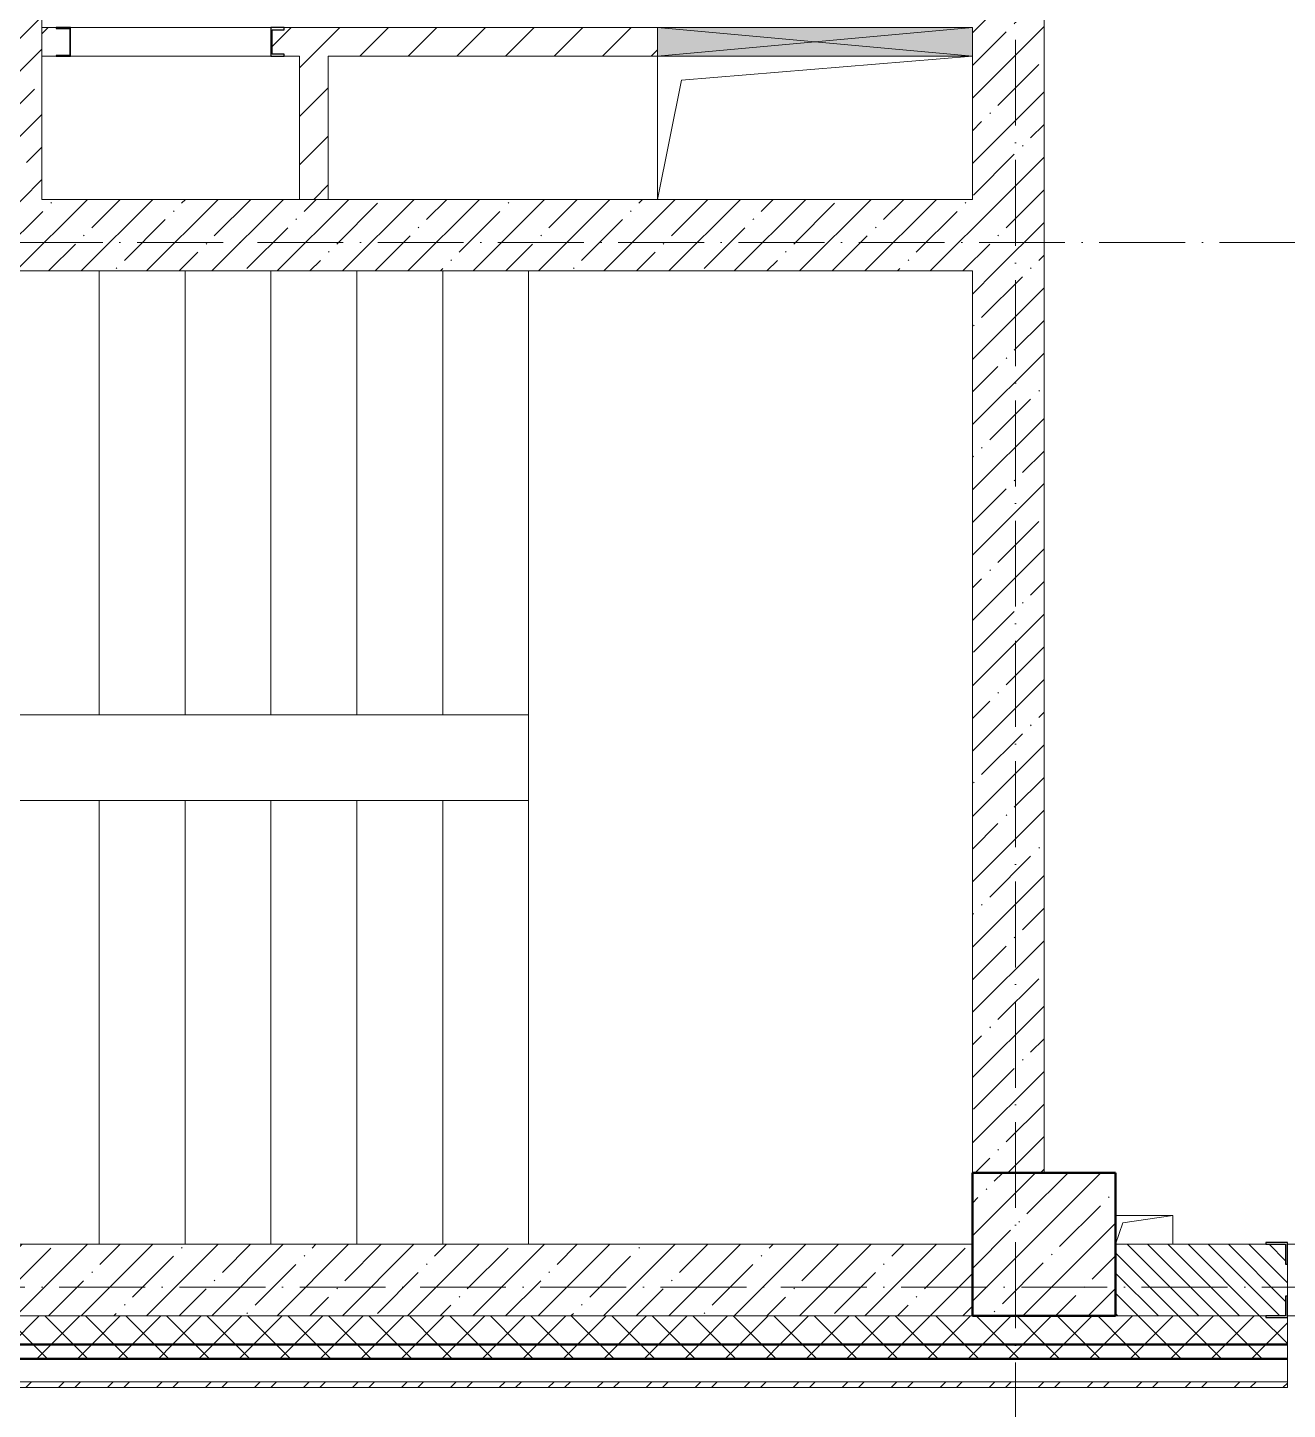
# Model space of a CAD drawing. Header units: millimetres. Extents: x -12989 to 629078, y -109036 to 555275.
# Drawn here: x 525510 to 529910, y -92761 to -87935 of the extents above; entities that cross this region are included whole.
import ezdxf

# ---------------------------------------------------------------- set-up
doc = ezdxf.new("R2010")
doc.units = ezdxf.units.MM
doc.linetypes.add('50_200_ШТРИХ_1Т_ш5_п1_п1_', pattern=[700, 500, -100, 0, -100])
for name, color, linetype, lineweight in [('A-DETL-GENF-OTLN', 7, 'Continuous', 9), ('A-FLOR-____-OTLN', 7, 'Continuous', 9), ('A-GENM-____-MCUT', 7, 'Continuous', 25), ('A-GENM-____-OTLN', 7, 'Continuous', 9), ('A-GENM-____-OTLN-1', 7, 'Continuous', 25), ('A-GLAZ-____-OTLN', 7, 'Continuous', 9), ('A-WALL-____-MCUT-1', 7, 'Continuous', 9), ('A-WALL-____-MCUT-2', 7, 'Continuous', 50), ('A-WALL-____-MCUT-3', 7, 'Continuous', 9), ('A-WALL-____-OTLN', 7, 'Continuous', 9), ('A-WALL-____-PATT-1', 7, 'Continuous', 9), ('A-WALL-FNSH-MCUT-1', 7, 'Continuous', 9), ('I-WALL-____-OTLN', 7, 'Continuous', 9), ('S-COLS-____-MCUT', 7, 'Continuous', 50), ('S-COLS-____-OTLN', 7, 'Continuous', 9), ('S-GRID-____-OTLN-1', 7, '50_200_ШТРИХ_1Т_ш5_п1_п1_', 9), ('S-STRS-____-OTLN-1', 7, 'Continuous', 9)]:
    doc.layers.add(name, color=color, linetype=linetype, lineweight=lineweight)
pattern_1 = [(45, (523510, -90515.61), (-114.0493, 114.0493), []), (45, (523624.06, -90515.61), (-114.0493, 114.0493), [201.612, -40.322, 3.353, -36.97])]
pattern_2 = [(45, (523510.01, -90515.61), (-70.71068, 70.71068), []), (135, (523510.01, -90515.61), (-70.71068, -70.71068), [])]
pattern_3 = [(45, (523510.01, -90515.61), (-84.8528, 84.8528), [])]

# ---------------------------------------------------------------- blocks, each defined once
blk = doc.blocks.new('BSC_Колонна _Прямоугольная - 500х500-V103-АР1_План отверстий 3 этажа в осях 1-64_А-ГГ')
at = {"layer": 'S-COLS-____-OTLN'}
h = blk.add_hatch(dxfattribs=at)
h.set_pattern_fill('FP_126', color=256, style=0, pattern_type=2)
h.set_pattern_definition([(45, (-5550, 1668.96), (-114.0493, 114.0493), []), (45, (-5435.95, 1668.96), (-114.0493, 114.0493), [201.613, -40.323, 3.353, -36.97])])
h.paths.add_polyline_path([(-250, -250), (250, -250), (250, 250), (-250, 250)], flags=0)
at = {"layer": 'S-COLS-____-MCUT'}
for p, q in [((250, 250), (-250, 250)), ((-250, 250), (-250, -250)), ((250, -250), (250, 250)), ((-250, -250), (250, -250))]:
    blk.add_line(p, q, dxfattribs=at)
blk = doc.blocks.new('Фахверк_СКБ_Уголок - 250_2700-27497298-АР1_План отверстий 3 этажа в осях 1-64_А-ГГ')
at = {"layer": 'A-GENM-____-MCUT'}
for p, q in [((200, 181), (125, 181)), ((125, 181), (125, 106)), ((131, 106), (131, 175)), ((131, 175), (200, 175)), ((200, 175), (200, 181)), ((125, 106), (131, 106)), ((131, -6), (125, -6)), ((125, -6), (125, -81)), ((131, -75), (131, -6)), ((125, -81), (200, -81)), ((200, -75), (131, -75)), ((200, -81), (200, -75))]:
    blk.add_line(p, q, dxfattribs=at)
blk = doc.blocks.new('154_Фахверк_СКБ_Швеллер - Тип_100_3960_зеркало-28515619-АР1_План отверстий 3 этажа в осях 1-64_А-ГГ')
at = {"layer": 'A-GENM-____-MCUT'}
for p, q in [((175, 50), (125, 50)), ((125, 50), (125, -50)), ((175, 47), (175, 50)), ((128, 47), (175, 47)), ((128, -47), (128, 47)), ((175, -47), (128, -47)), ((175, -50), (175, -47)), ((125, -50), (175, -50))]:
    blk.add_line(p, q, dxfattribs=at)
blk = doc.blocks.new('154_Стойка_СКБ_Швеллер - СМ-2180_100-28318692-АР1_План отверстий 3 этажа в осях 1-64_А-ГГ')
at = {"layer": 'A-GENM-____-MCUT'}
for p, q in [((171, 50), (125, 50)), ((125, 50), (125, -50)), ((171, 42.4), (171, 50)), ((129.5, 42.4), (171, 42.4)), ((129.5, -42.4), (129.5, 42.4)), ((171, -42.4), (129.5, -42.4)), ((171, -50), (171, -42.4)), ((125, -50), (171, -50))]:
    blk.add_line(p, q, dxfattribs=at)
blk = doc.blocks.new('AR_Отверстие прямоугольное _в плите_ - AR_Отверстие прямоугольное _в плите_-30510746-АР1_План отверстий 3 этажа в осях 1-64_А-ГГ')
at = {"layer": 'A-GENM-____-OTLN'}
for p, q in [((100, 50), (-100, 50)), ((-75, 25), (100, 50)), ((100, -50), (100, 50)), ((-100, -50), (-75, 25))]:
    blk.add_line(p, q, dxfattribs=at)
blk = doc.blocks.new('AR_Отверстие прямоугольное _в плите_ - AR_Отверстие прямоугольное _в плите_-V211-АР1_План отверстий 3 этажа в осях 1-64_А-ГГ')
at = {"layer": 'A-GENM-____-OTLN'}
for p, q in [((-550, 250), (-550, -250)), ((-466.7, 166.7), (550, 250)), ((-550, -250), (-466.7, 166.7))]:
    blk.add_line(p, q, dxfattribs=at)
blk = doc.blocks.new('AR_Отверстие прямоугольное _в стене_ - AR_Отверстие прямоугольное _в стене__ОВ-36916333-АР1_План отверстий 3 этажа в осях 1-64_А-ГГ')
at = {"layer": 'A-GLAZ-____-OTLN'}
blk.add_hatch(color=256, dxfattribs=at).paths.add_polyline_path([(-90.5, -50), (550, -50), (550, 50), (-550, 50), (-550, -50)], flags=0)
at = {"layer": 'A-DETL-GENF-OTLN'}
for p, q in [((-550, -50), (-550, 50)), ((-550, 50), (550, 50)), ((550, 50), (-550, -50)), ((-550, 50), (550, -50)), ((550, 50), (-550, 50)), ((-550, 50), (-550, -50)), ((550, 50), (550, -50)), ((550, -50), (550, 50)), ((550, -50), (-550, -50)), ((-550, -50), (550, -50))]:
    blk.add_line(p, q, dxfattribs=at)
blk = doc.blocks.new('3эт')
at = {"layer": 'S-GRID-____-OTLN-1', "color": 251, "ltscale": 0.6, "true_color": 0x636466}
for p, q in [((289220.7, -91346.1), (289220.7, -36982.5)), ((387697.2, -85032.4), (279101.9, -85032.4)), ((387845.1, -88682.4), (279101.9, -88682.4))]:
    blk.add_line(p, q, dxfattribs=at)

msp = doc.modelspace()

# ---------------------------------------------------------------- hatches: boundary and pattern name
at = {"layer": 'A-WALL-____-PATT-1'}
h = msp.add_hatch(dxfattribs=at)
h.set_pattern_fill('FP_38', color=256, style=0, pattern_type=2)
h.set_pattern_definition(pattern_1)
h.paths.add_polyline_path([(529060.0077, -88534.5723), (529060.0077, -84934.5723), (528810.0077, -84934.5723), (528810.0077, -88534.5723)], flags=0)
h = msp.add_hatch(dxfattribs=at)
h.set_pattern_fill('FP_38', color=256, style=0, pattern_type=2)
h.set_pattern_definition(pattern_1)
h.paths.add_polyline_path([(525310.0077, -88534.5723), (525560.0077, -88534.5723), (525560.0077, -87484.5723), (525310.0077, -87484.5723), (525310.0077, -88061.5002)], flags=0)
h.paths.add_polyline_path([(525560.0077, -86134.5723), (525560.0077, -85834.5723), (525310.0077, -85834.5723), (525310.0077, -86134.5723)], flags=0)
h = msp.add_hatch(dxfattribs=at)
h.set_pattern_fill('FP_4', color=256, style=0, pattern_type=2)
h.set_pattern_definition(pattern_3)
h.paths.add_polyline_path([(526460.0077, -88034.5723), (527710.0077, -88034.5723), (527710.0077, -87934.5723), (526406.0077, -87934.5723), (526406.0077, -87942.1723), (526364.5077, -87942.1723), (526364.5077, -88026.9723), (526406.0077, -88026.9723), (526406.0077, -88034.5723)], flags=0)
h.paths.add_polyline_path([(525560.0077, -88034.5723), (525610.0077, -88034.5723), (525610.0077, -88031.5723), (525657.0077, -88031.5723), (525657.0077, -87937.5723), (525610.0077, -87937.5723), (525610.0077, -87934.5723), (525560.0077, -87934.5723), (525560.0077, -88031.5723)], flags=0)
h = msp.add_hatch(dxfattribs=at)
h.set_pattern_fill('FP_4', color=256, style=0, pattern_type=2)
h.set_pattern_definition(pattern_3)
h.paths.add_polyline_path([(526560.0077, -88534.5723), (526560.0077, -88034.5723), (526460.0077, -88034.5723), (526460.0077, -88534.5723)], flags=0)
h = msp.add_hatch(dxfattribs=at)
h.set_pattern_fill('FP_38', color=256, style=0, pattern_type=2)
h.set_pattern_definition(pattern_1)
h.paths.add_polyline_path([(528810.0077, -88784.5723), (529060.0077, -88784.5723), (529060.0077, -88534.5723), (523610.0077, -88534.5723), (523610.0077, -88784.5723), (527031.2593, -88784.5723)], flags=0)
h = msp.add_hatch(dxfattribs=at)
h.set_pattern_fill('FP_38', color=256, style=0, pattern_type=2)
h.set_pattern_definition(pattern_1)
h.paths.add_polyline_path([(529060.0077, -91934.5723), (529060.0077, -88784.5723), (528810.0077, -88784.5723), (528810.0077, -91934.5723)], flags=0)
h = msp.add_hatch(dxfattribs=at)
h.set_pattern_fill('FP_38', color=256, style=0, pattern_type=2)
h.set_pattern_definition(pattern_1)
h.paths.add_polyline_path([(528810.0077, -92434.5723), (528810.0077, -92184.5723), (521310.0077, -92184.5723), (521310.0077, -92434.5723), (528798.7236, -92434.5723)], flags=0)
h = msp.add_hatch(dxfattribs=at)
h.set_pattern_fill('FP_6', color=256, style=0, pattern_type=2)
h.set_pattern_definition([(135, (523510.01, -90515.614), (-35.35534, -35.35534), [])])
h.paths.add_polyline_path([(533910.0077, -92434.5723), (533910.0077, -92184.5723), (530916.0077, -92184.5723), (530916.0077, -92253.5723), (530910.0077, -92253.5723), (530910.0077, -92365.5723), (530916.0077, -92365.5723), (530916.0077, -92434.5723), (532333.6522, -92434.5723)], flags=0)
h.paths.add_polyline_path([(529682.4558, -92434.5723), (529904.0077, -92434.5723), (529904.0077, -92365.5723), (529910.0077, -92365.5723), (529910.0077, -92253.5723), (529904.0077, -92253.5723), (529904.0077, -92184.5723), (529310.0077, -92184.5723), (529310.0077, -92434.5723)], flags=0)
h = msp.add_hatch(dxfattribs=at)
h.set_pattern_fill('FP_1', color=256, style=0, pattern_type=2)
h.set_pattern_definition(pattern_2)
h.paths.add_polyline_path([(624260.0077, -92534.5723), (624760.0077, -92534.5723), (624760.0077, -92434.5723), (615735.0077, -92434.5723), (615735.0077, -92440.5723), (615660.0077, -92440.5723), (615660.0077, -92534.5723), (624241.7952, -92534.5723)], flags=0)
h.paths.add_polyline_path([(612753.2773, -92534.5723), (613860.0077, -92534.5723), (613860.0077, -92440.5723), (613785.0077, -92440.5723), (613785.0077, -92434.5723), (605910.0077, -92434.5723), (605910.0077, -92534.5723), (612510.0077, -92534.5723)], flags=0)
h.paths.add_polyline_path([(604910.0077, -92534.5723), (604910.0077, -92434.5723), (603785.0077, -92434.5723), (603785.0077, -92440.5723), (603710.0077, -92440.5723), (603710.0077, -92534.5723), (604799.688, -92534.5723)], flags=0)
h.paths.add_polyline_path([(601910.0077, -92534.5723), (601910.0077, -92440.5723), (601835.0077, -92440.5723), (601835.0077, -92434.5723), (600785.0077, -92434.5723), (600785.0077, -92440.5723), (600710.0077, -92440.5723), (600710.0077, -92534.5723), (601264.7594, -92534.5723)], flags=0)
h.paths.add_polyline_path([(598910.0077, -92534.5723), (598910.0077, -92434.5723), (597785.0077, -92434.5723), (597785.0077, -92440.5723), (597710.0077, -92440.5723), (597710.0077, -92534.5723), (597785.0077, -92534.5723)], flags=0)
h.paths.add_polyline_path([(594510.0077, -92534.5723), (595910.0077, -92534.5723), (595910.0077, -92434.5723), (594585.0077, -92434.5723), (594585.0077, -92440.5723), (594510.0077, -92440.5723)], flags=0)
h.paths.add_polyline_path([(592427.438, -92534.5723), (592710.0077, -92534.5723), (592710.0077, -92440.5723), (592635.0077, -92440.5723), (592635.0077, -92434.5723), (591585.0077, -92434.5723), (591585.0077, -92440.5723), (591510.0077, -92440.5723), (591510.0077, -92534.5723), (591543.7058, -92534.5723)], flags=0)
h.paths.add_polyline_path([(589710.0077, -92534.5723), (589710.0077, -92434.5723), (588585.0077, -92434.5723), (588585.0077, -92440.5723), (588510.0077, -92440.5723), (588510.0077, -92534.5723), (588585.0077, -92534.5723)], flags=0)
h.paths.add_polyline_path([(586360.0077, -92534.5723), (586710.0077, -92534.5723), (586710.0077, -92440.5723), (586635.0077, -92440.5723), (586635.0077, -92434.5723), (585585.0077, -92434.5723), (585585.0077, -92440.5723), (585510.0077, -92440.5723), (585510.0077, -92534.5723), (586241.313, -92534.5723)], flags=0)
h.paths.add_polyline_path([(583710.0077, -92534.5723), (583710.0077, -92440.5723), (583635.0077, -92440.5723), (583635.0077, -92434.5723), (582585.0077, -92434.5723), (582585.0077, -92440.5723), (582510.0077, -92440.5723), (582510.0077, -92534.5723), (583590.1165, -92534.5723)], flags=0)
h.paths.add_polyline_path([(580710.0077, -92534.5723), (580710.0077, -92440.5723), (580635.0077, -92440.5723), (580635.0077, -92434.5723), (579585.0077, -92434.5723), (579585.0077, -92440.5723), (579510.0077, -92440.5723), (579510.0077, -92534.5723), (580055.188, -92534.5723)], flags=0)
h.paths.add_polyline_path([(576520.2594, -92534.5723), (577710.0077, -92534.5723), (577710.0077, -92440.5723), (577635.0077, -92440.5723), (577635.0077, -92434.5723), (576585.0077, -92434.5723), (576585.0077, -92440.5723), (576510.0077, -92440.5723), (576510.0077, -92534.5723), (576516.0077, -92534.5723)], flags=0)
h.paths.add_polyline_path([(573510.0077, -92534.5723), (574710.0077, -92534.5723), (574710.0077, -92440.5723), (574635.0077, -92440.5723), (574635.0077, -92434.5723), (573585.0077, -92434.5723), (573585.0077, -92440.5723), (573510.0077, -92440.5723)], flags=0)
h.paths.add_polyline_path([(568566.6701, -92534.5723), (568710.0077, -92534.5723), (568710.0077, -92440.5723), (568635.0077, -92440.5723), (568635.0077, -92434.5723), (567585.0077, -92434.5723), (567585.0077, -92440.5723), (567510.0077, -92440.5723), (567510.0077, -92534.5723), (568360.0077, -92534.5723)], flags=0)
h.paths.add_polyline_path([(565710.0077, -92534.5723), (565710.0077, -92440.5723), (565635.0077, -92440.5723), (565635.0077, -92434.5723), (564585.0077, -92434.5723), (564585.0077, -92440.5723), (564510.0077, -92440.5723), (564510.0077, -92534.5723), (565704.0077, -92534.5723)], flags=0)
h.paths.add_polyline_path([(562380.5451, -92534.5723), (562710.0077, -92534.5723), (562710.0077, -92440.5723), (562635.0077, -92439.9295), (562635.0077, -92434.5723), (561310.0077, -92434.5723), (561310.0077, -92534.5723)], flags=0)
h.paths.add_polyline_path([(558845.6165, -92534.5723), (559510.0077, -92534.5723), (559510.0077, -92440.5723), (559435.0077, -92440.5723), (559435.0077, -92434.5723), (558310.0077, -92434.5723), (558310.0077, -92534.5723)], flags=0)
h.paths.add_polyline_path([(556510.0077, -92534.5723), (556510.0077, -92440.5723), (556435.0077, -92440.5723), (556435.0077, -92434.5723), (555385.0077, -92434.5723), (555385.0077, -92440.5723), (555310.0077, -92440.5723), (555310.6879, -92534.5723), (556504.0077, -92534.5723)], flags=0)
h.paths.add_polyline_path([(553510.0077, -92534.5723), (553510.0077, -92440.5723), (553435.0077, -92440.5723), (553435.0077, -92434.5723), (552310.0077, -92434.5723), (552310.0077, -92534.5723), (552659.4915, -92534.5723)], flags=0)
h.paths.add_polyline_path([(550510.0077, -92534.5723), (550510.0077, -92440.5723), (550435.0077, -92440.5723), (550435.0077, -92434.5723), (549310.0077, -92434.5723), (549310.0077, -92534.5723), (550008.2951, -92534.5723)], flags=0)
h.paths.add_polyline_path([(547510.0077, -92534.5723), (547510.0077, -92440.5723), (547435.0077, -92440.5723), (547435.0077, -92434.5723), (546385.0077, -92434.5723), (546385.0077, -92440.5723), (546310.0077, -92440.5723), (546310.0077, -92534.5723), (546473.3665, -92534.5723)], flags=0)
h.paths.add_polyline_path([(537636.0451, -92534.5723), (538510.0077, -92534.5723), (538510.0077, -92440.5723), (538435.0077, -92440.5723), (538435.0077, -92434.5723), (537385.0077, -92434.5723), (537385.0077, -92440.5723), (537310.0077, -92440.5723), (537310.0077, -92534.5723)], flags=0)
h.paths.add_polyline_path([(535868.5808, -92534.5723), (536310.0077, -92534.5723), (536310.0077, -92440.5723), (536235.0077, -92440.5723), (536235.0077, -92434.5723), (530985.0077, -92434.5723), (530985.0077, -92440.5723), (530910.0077, -92440.5723), (530910.0077, -92534.5723), (534410.0077, -92534.5723)], flags=0)
h.paths.add_polyline_path([(528798.7236, -92534.5723), (529910.0077, -92534.5723), (529910.0077, -92440.5723), (529835.0077, -92440.5723), (529835.0077, -92434.5723), (521060.0077, -92434.5723), (521060.0077, -92534.5723), (527031.2593, -92534.5723)], flags=0)
h = msp.add_hatch(dxfattribs=at)
h.set_pattern_fill('FP_1', color=256, style=0, pattern_type=2)
h.set_pattern_definition(pattern_2)
h.paths.add_polyline_path([(624760.0077, -92584.5723), (624860.0077, -92584.5723), (624860.0077, -92534.5723), (615660.0077, -92534.5723), (615660.0077, -92584.5723), (624241.7952, -92584.5723)], flags=0)
h.paths.add_polyline_path([(612753.2773, -92584.5723), (613860.0077, -92584.5723), (613860.0077, -92534.5723), (605910.0077, -92534.5723), (605910.0077, -92584.5723), (611869.5451, -92584.5723)], flags=0)
h.paths.add_polyline_path([(604799.688, -92584.5723), (604910.0077, -92584.5723), (604910.0077, -92534.5723), (603710.0077, -92534.5723), (603710.0077, -92584.5723), (603915.9558, -92584.5723)], flags=0)
h.paths.add_polyline_path([(600710.0077, -92584.5723), (601910.0077, -92584.5723), (601910.0077, -92534.5723), (600710.0077, -92534.5723)], flags=0)
h.paths.add_polyline_path([(597729.8308, -92584.5723), (598910.0077, -92584.5723), (598910.0077, -92534.5723), (597710.0077, -92534.5723), (597710.0077, -92584.5723)], flags=0)
h.paths.add_polyline_path([(595910.0077, -92584.5723), (595910.0077, -92534.5723), (594510.0077, -92534.5723), (594510.0077, -92584.5723), (595078.6344, -92584.5723)], flags=0)
h.paths.add_polyline_path([(592710.0077, -92584.5723), (592710.0077, -92534.5723), (591510.0077, -92534.5723), (591510.0077, -92584.5723), (592427.438, -92584.5723)], flags=0)
h.paths.add_polyline_path([(589710.0077, -92584.5723), (589710.0077, -92534.5723), (588510.0077, -92534.5723), (588510.0077, -92584.5723)], flags=0)
h.paths.add_polyline_path([(586710.0077, -92584.5723), (586710.0077, -92534.5723), (585510.0077, -92534.5723), (585510.0077, -92584.5723), (586241.313, -92584.5723)], flags=0)
h.paths.add_polyline_path([(582510.0077, -92584.5723), (583710.0077, -92584.5723), (583710.0077, -92534.5723), (582510.0077, -92534.5723)], flags=0)
h.paths.add_polyline_path([(579510.0077, -92584.5723), (580710.0077, -92584.5723), (580710.0077, -92534.5723), (579510.0077, -92534.5723)], flags=0)
h.paths.add_polyline_path([(576520.2594, -92584.5723), (577710.0077, -92584.5723), (577710.0077, -92534.5723), (576510.0077, -92534.5723), (576510.0077, -92584.5723)], flags=0)
h.paths.add_polyline_path([(574710.0077, -92584.5723), (574710.0077, -92534.5723), (573510.0077, -92534.5723), (573510.0077, -92584.5723), (573869.063, -92584.5723)], flags=0)
h.paths.add_polyline_path([(568566.6701, -92584.5723), (568710.0077, -92584.5723), (568710.0077, -92534.5723), (567510.0077, -92534.5723), (567510.0077, -92584.5723), (567682.938, -92584.5723)], flags=0)
h.paths.add_polyline_path([(565710.0077, -92584.5723), (565710.0077, -92534.5723), (564510.0077, -92534.5723), (564510.0077, -92584.5723), (565031.7415, -92584.5723)], flags=0)
h.paths.add_polyline_path([(562380.5451, -92584.5723), (562710.0077, -92584.5723), (562710.0077, -92534.5723), (561310.0077, -92534.5723), (561310.0077, -92584.5723)], flags=0)
h.paths.add_polyline_path([(559510.0077, -92584.5723), (559510.0077, -92534.5723), (558310.0077, -92534.5723), (558310.0077, -92584.5723), (558845.6165, -92584.5723)], flags=0)
h.paths.add_polyline_path([(556510.0077, -92584.5723), (556510.0077, -92534.5723), (555310.0077, -92534.5723), (555310.6879, -92584.5723)], flags=0)
h.paths.add_polyline_path([(553510.0077, -92584.5723), (553510.0077, -92534.5723), (552310.0077, -92534.5723), (552310.0077, -92584.5723), (552659.4915, -92584.5723)], flags=0)
h.paths.add_polyline_path([(550510.0077, -92584.5723), (550510.0077, -92534.5723), (549310.0077, -92534.5723), (549310.0077, -92584.5723), (550008.2951, -92584.5723)], flags=0)
h.paths.add_polyline_path([(546473.3665, -92584.5723), (547510.0077, -92584.5723), (547510.0077, -92534.5723), (546310.0077, -92534.5723), (546310.0077, -92584.5723)], flags=0)
h.paths.add_polyline_path([(537310.0077, -92584.5723), (538510.0077, -92584.5723), (538510.0077, -92534.5723), (537310.0077, -92534.5723)], flags=0)
h.paths.add_polyline_path([(536310.0077, -92584.5723), (536310.0077, -92534.5723), (530910.0077, -92534.5723), (530910.0077, -92584.5723), (535868.5808, -92584.5723)], flags=0)
h.paths.add_polyline_path([(529682.4558, -92584.5723), (529910.0077, -92584.5723), (529910.0077, -92534.5723), (520960.0077, -92534.5723), (520960.0077, -92584.5723), (528798.7236, -92584.5723)], flags=0)
h = msp.add_hatch(dxfattribs=at)
h.set_pattern_fill('FP_3', color=256, style=0, pattern_type=2)
h.set_pattern_definition([(45, (523510.01, -90515.61), (-85.5366, 85.5366), []), (45, (523567.03, -90515.61), (-85.5366, 85.5366), [])])
h.paths.add_polyline_path([(561825.0077, -92684.5723), (561825.0077, -92664.5723), (561311.0077, -92664.5723), (561311.0077, -92684.5723)], flags=0)
h.paths.add_polyline_path([(559510.0077, -92684.5723), (559510.0077, -92664.5723), (558310.0077, -92664.5723), (558310.0077, -92684.5723), (558845.6165, -92684.5723)], flags=0)
h.paths.add_polyline_path([(556510.0077, -92684.5723), (556510.0077, -92664.5723), (555311.0077, -92664.5723), (555311.0077, -92684.5723)], flags=0)
h.paths.add_polyline_path([(553510.0077, -92684.5723), (553510.0077, -92664.5723), (552310.0077, -92664.5723), (552310.0077, -92684.5723), (552659.4915, -92684.5723)], flags=0)
h.paths.add_polyline_path([(550008.2951, -92684.5723), (550510.0077, -92684.5723), (550510.0077, -92664.5723), (549311.0077, -92664.5723), (549311.0077, -92684.5723)], flags=0)
h.paths.add_polyline_path([(547510.0077, -92684.5723), (547510.0077, -92664.5723), (546310.0077, -92664.5723), (546310.0077, -92684.5723), (546473.3665, -92684.5723)], flags=0)
h.paths.add_polyline_path([(537636.0451, -92684.5723), (538510.0077, -92684.5723), (538510.0077, -92664.5723), (537310.0077, -92664.5723), (537310.0077, -92684.5723)], flags=0)
h.paths.add_polyline_path([(536310.0077, -92684.5723), (536310.0077, -92664.5723), (530910.0077, -92664.5723), (530910.0077, -92684.5723), (535868.5808, -92684.5723)], flags=0)
h.paths.add_polyline_path([(529682.4558, -92684.5723), (529910.0077, -92684.5723), (529910.0077, -92664.5723), (520830.0077, -92664.5723), (520830.0077, -92684.5723), (528798.7236, -92684.5723)], flags=0)

# ---------------------------------------------------------------- linework, layer by layer
at = {"layer": 'A-FLOR-____-OTLN'}
msp.add_line((527710.0077, -88534.5723), (527710.0077, -88034.5723), dxfattribs=at)
at = {"layer": 'A-WALL-____-MCUT-1'}
for p, q in [((529060.0077, -91934.5723), (529060.0077, -84934.5723)), ((525560.0077, -88534.5723), (525560.0077, -87484.5723)), ((528810.0077, -88034.5723), (528810.0077, -88534.5723)), ((528810.0077, -88534.5723), (525560.0077, -88534.5723)), ((523360.0077, -88784.5723), (528810.0077, -88784.5723)), ((528810.0077, -88784.5723), (528810.0077, -91934.5723)), ((528810.0077, -92184.5723), (521310.0077, -92184.5723)), ((521060.0077, -92434.5723), (528810.0077, -92434.5723))]:
    msp.add_line(p, q, dxfattribs=at)
at = {"layer": 'A-WALL-____-MCUT-2'}
for p, q in [((520960.0077, -92534.5723), (529910.0077, -92534.5723)), ((520910.0077, -92584.5723), (529910.0077, -92584.5723))]:
    msp.add_line(p, q, dxfattribs=at)
at = {"layer": 'A-WALL-____-MCUT-3'}
for p, q in [((529835.0077, -92184.5723), (529310.0077, -92184.5723)), ((529910.0077, -92365.5723), (529910.0077, -92253.5723)), ((528810.0077, -92434.5723), (521060.0077, -92434.5723)), ((529310.0077, -92434.5723), (529835.0077, -92434.5723)), ((529835.0077, -92434.5723), (529310.0077, -92434.5723)), ((529910.0077, -92664.5723), (529910.0077, -92440.5723)), ((521060.0077, -92664.5723), (529910.0077, -92664.5723))]:
    msp.add_line(p, q, dxfattribs=at)
at = {"layer": 'A-WALL-____-OTLN'}
for p, q in [((529910.0077, -92184.5723), (530910.0077, -92184.5723)), ((529910.0077, -92434.5723), (530910.0077, -92434.5723)), ((530910.0077, -92434.5723), (529910.0077, -92434.5723))]:
    msp.add_line(p, q, dxfattribs=at)
at = {"layer": 'A-WALL-FNSH-MCUT-1'}
for p, q in [((525610.0077, -87934.5723), (525560.0077, -87934.5723)), ((527710.0077, -87934.5723), (526406.0077, -87934.5723)), ((525560.0077, -88034.5723), (525610.0077, -88034.5723)), ((526406.0077, -88034.5723), (526460.0077, -88034.5723)), ((526460.0077, -88034.5723), (526460.0077, -88534.5723)), ((526560.0077, -88034.5723), (527710.0077, -88034.5723)), ((526560.0077, -88534.5723), (526560.0077, -88034.5723)), ((526460.0077, -88534.5723), (526560.0077, -88534.5723)), ((529910.0077, -92664.5723), (520830.0077, -92664.5723)), ((529910.0077, -92684.5723), (529910.0077, -92664.5723)), ((520810.0077, -92684.5723), (529910.0077, -92684.5723))]:
    msp.add_line(p, q, dxfattribs=at)
at = {"layer": 'I-WALL-____-OTLN'}
for p, q in [((525660.0077, -87934.5723), (526360.0077, -87934.5723)), ((526360.0077, -88034.5723), (525660.0077, -88034.5723))]:
    msp.add_line(p, q, dxfattribs=at)
at = {"layer": 'S-STRS-____-OTLN-1'}
for p, q in [((525760.0077, -88784.5723), (525760.0077, -90334.5723)), ((525760.0077, -88784.5723), (525760.0077, -90334.5723)), ((526060.0077, -88784.5723), (526060.0077, -90334.5723)), ((526060.0077, -88784.5723), (526060.0077, -90334.5723)), ((526360.0077, -88784.5723), (526360.0077, -90334.5723)), ((526360.0077, -88784.5723), (526360.0077, -90334.5723)), ((526660.0077, -88784.5723), (526660.0077, -90334.5723)), ((526660.0077, -88784.5723), (526660.0077, -90334.5723)), ((526960.0077, -88784.5723), (526960.0077, -90334.5723)), ((526960.0077, -88784.5723), (526960.0077, -90334.5723)), ((527260.0077, -88784.5723), (527260.0077, -90334.5723)), ((527260.0077, -88784.5723), (527260.0077, -90334.5723)), ((525460.0077, -90334.5723), (525760.0077, -90334.5723)), ((525760.0077, -90334.5723), (526060.0077, -90334.5723)), ((526060.0077, -90334.5723), (526360.0077, -90334.5723)), ((526360.0077, -90334.5723), (526660.0077, -90334.5723)), ((526660.0077, -90334.5723), (526960.0077, -90334.5723)), ((526960.0077, -90334.5723), (527260.0077, -90334.5723)), ((527260.0077, -90334.5723), (527260.0077, -90634.5723)), ((525760.0077, -90634.5723), (525460.0077, -90634.5723)), ((526060.0077, -90634.5723), (525760.0077, -90634.5723)), ((525760.0077, -92184.5723), (525760.0077, -90634.5723)), ((525760.0077, -92184.5723), (525760.0077, -90634.5723)), ((526360.0077, -90634.5723), (526060.0077, -90634.5723)), ((526060.0077, -92184.5723), (526060.0077, -90634.5723)), ((526060.0077, -92184.5723), (526060.0077, -90634.5723)), ((526660.0077, -90634.5723), (526360.0077, -90634.5723)), ((526360.0077, -92184.5723), (526360.0077, -90634.5723)), ((526360.0077, -92184.5723), (526360.0077, -90634.5723)), ((526960.0077, -90634.5723), (526660.0077, -90634.5723)), ((526660.0077, -92184.5723), (526660.0077, -90634.5723)), ((526660.0077, -92184.5723), (526660.0077, -90634.5723)), ((527260.0077, -90634.5723), (526960.0077, -90634.5723)), ((526960.0077, -92184.5723), (526960.0077, -90634.5723)), ((526960.0077, -92184.5723), (526960.0077, -90634.5723)), ((527260.0077, -92184.5723), (527260.0077, -90634.5723)), ((527260.0077, -92184.5723), (527260.0077, -90634.5723))]:
    msp.add_line(p, q, dxfattribs=at)

# ---------------------------------------------------------------- block references
msp.add_blockref('3эт', (239739.3002, -3652.1582))
at = {"layer": 'A-GENM-____-OTLN'}
for name, p in [('AR_Отверстие прямоугольное _в плите_ - AR_Отверстие прямоугольное _в плите_-V211-АР1_План отверстий 3 этажа в осях 1-64_А-ГГ', (528260.0077, -88284.5723)), ('AR_Отверстие прямоугольное _в плите_ - AR_Отверстие прямоугольное _в плите_-30510746-АР1_План отверстий 3 этажа в осях 1-64_А-ГГ', (529410.0077, -92134.5723))]:
    msp.add_blockref(name, p, dxfattribs=at)
at = {"layer": 'A-GENM-____-OTLN-1', "rotation": 180}
for name, p in [('154_Фахверк_СКБ_Швеллер - Тип_100_3960_зеркало-28515619-АР1_План отверстий 3 этажа в осях 1-64_А-ГГ', (525785.0077, -87984.5723)), ('Фахверк_СКБ_Уголок - 250_2700-27497298-АР1_План отверстий 3 этажа в осях 1-64_А-ГГ', (530035.0077, -92259.5723))]:
    msp.add_blockref(name, p, dxfattribs=at)
at = {"layer": 'A-GENM-____-OTLN-1'}
msp.add_blockref('154_Стойка_СКБ_Швеллер - СМ-2180_100-28318692-АР1_План отверстий 3 этажа в осях 1-64_А-ГГ', (526235.0077, -87984.5723), dxfattribs=at)
at = {"layer": 'A-GLAZ-____-OTLN'}
msp.add_blockref('AR_Отверстие прямоугольное _в стене_ - AR_Отверстие прямоугольное _в стене__ОВ-36916333-АР1_План отверстий 3 этажа в осях 1-64_А-ГГ', (528260.0077, -87984.5723), dxfattribs=at)
at = {"layer": 'S-COLS-____-OTLN'}
msp.add_blockref('BSC_Колонна _Прямоугольная - 500х500-V103-АР1_План отверстий 3 этажа в осях 1-64_А-ГГ', (529060.0077, -92184.5723), dxfattribs=at)

doc.saveas('drawing.dxf')
